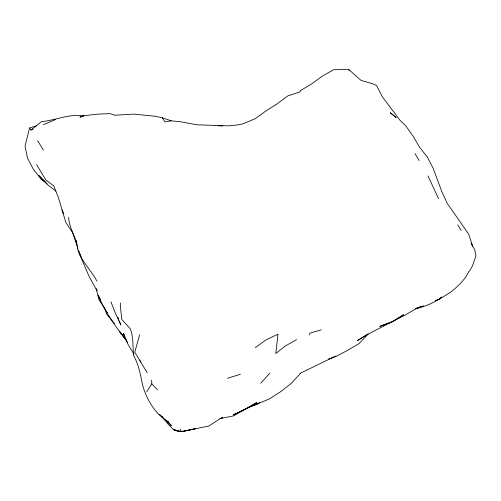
<?xml version="1.0" encoding="UTF-8"?>
<svg xmlns="http://www.w3.org/2000/svg" width="501" height="501" viewBox="0 0 501 501"><rect width="100%" height="100%" fill="white"/><g stroke="black" fill="none" stroke-linecap="round" stroke-linejoin="round"><path stroke-width="0.75" d="M120.503 302.999L120.278 305.829L121.824 319.444L130.36 328.888C133.823 337.687 132.37 346.842 133.817 355.892C138.758 364.86 140.499 374.823 142.491 384.737C146.593 399.673 155.373 414.427 168.95 422.449L167.209 420.928M36.811 125.789L29.578 127.987L25.05 146.098L27.53 158.247L33.373 169.294L41.145 179.195L47.15 183.867M139.66 334.668L134.794 352.165L147.206 372.75M468.93 271.26C465.147 279.696 458.127 286.008 451.163 291.832C439.947 298.922 428.618 306.393 415.273 308.603L421.898 306.23M469.55 271.129L472.368 266.05L475.95 255.98L474.835 250.043L471.159 243.154M309.092 334.881L310.106 333.084L321.298 329.808M146.718 391.801L151.797 383.835L151.659 380.115M260.695 383.252L269.951 373.063M300.425 373.483L291.094 383.547L280.61 391.707L269.513 398.834L244.964 409.185L233.209 414.916L245.233 409.33L256.587 402.622L233.604 415.88L219.87 418.629L222.745 417.452M368.041 334.142L359.023 343.611L346.391 351.013L336.002 356.449L328.305 359.173M29.578 127.987L31.012 130.06L41.37 121.699C55.761 120.227 69.257 113.633 84.005 115.85L79.928 117.128L84.036 115.65L98.522 114.09L110.182 113.633L114.591 115.236L133.754 114.115L154.665 116.188L162.243 117.729L171.267 120.829L180.21 121.718L197.281 124.824L228.663 125.845L237.505 124.949L242.866 123.872L255.166 118.75L265.881 110.978L277.04 103.945L287.793 95.929L300.625 91.683M255.341 347.625L266.106 339.853L278.017 334.167L275.794 353.537L285.132 346.103L296.605 339.615M259.737 402.447L257.188 404.226L250.788 406.386M258.416 402.992L251.471 405.929M367.897 334.017L357.401 340.605L368.711 333.816L391.475 322.011M299.967 90.9L311.296 84.149L321.999 76.359L333.459 69.827L348.508 69.276L361.033 80.398L372.587 83.736L376.646 85.621L382.313 96.781L399.986 120.259L406.086 126.214L413.275 136.46L419.569 147.238L427.384 157.12L433.121 168.23L441.988 192.015L447.268 203.4L468.723 234.211L472.681 246.386L471.666 244.375M300.137 373.301L335.895 356.004M31.012 130.06L33.053 129.001M435.306 300.807L440.091 298.696M435.651 300.65L439.941 298.753L441.5 297.08L439.941 298.753L439.571 298.446M222.776 417.615L219.908 418.836L208.76 426.044L181.356 431.643L178.469 431.612L173.503 429.626L167.566 423.577L164.109 418.798M43.343 124.693L55.555 119.551M423.652 305.785L415.398 309.111L403.956 315.674L392.17 321.661L403.587 314.753L392.465 321.842L379.796 326.364L391.444 321.936M227.498 378.305L240.43 374.228M181.587 431.724L195.19 428.756L181.356 431.643L173.503 429.626L181.587 431.724L180.254 429.2M171.267 120.829L164.935 121.893L162.243 117.729M218.035 125.72L222.425 126.033M43.192 180.322L41.145 179.195L43.593 180.56M55.912 191.106L47.733 184.856L38.909 175.582L41.132 177.755M159.625 414.327L162.337 416.945M165.593 420.082L171.561 425.844L165.762 419.894M140.875 362.179L139.647 360.131M42.241 178.838L45.572 182.088M151.797 383.835L157.477 389.791M126.44 340.292C115.243 326.558 104.997 311.609 98.152 295.195L100.576 299.949M127.636 342.377L119.338 331.111L125.018 338.457M114.535 323.533L106.87 314.421L104.264 307.426M106.199 310.789L107.508 312.73M104.909 308.829L98.922 299.679L96.161 288.501M162.412 416.463L164.691 420.045M96.906 281.105C90.944 270.02 81.319 261.284 77.605 249.01C76.947 237.756 68.975 228.775 68.668 217.384M134.017 354.257L128.3 344.951L123.409 333.334L124.887 336.572M36.623 164.691L45.823 179.915L53.757 185.915L58.435 197.657L65.788 222.344L72.632 232.796L77.974 248.421M37.656 140.718L43.393 150.15M415.003 153.619L419.13 160.552M457.801 224.874L461.17 230.585M348.508 69.276L349.278 70.616M438.55 198.703L427.992 175.932M62.963 212.148L62.03 210.044L63.383 213.363M117.779 317.208L118.618 319.325M119.182 320.734L120.86 324.961L115.537 313.601L110.928 301.815M79.152 253.03L88.996 276.226L97.037 290.774L96.587 289.327M78.707 250.55L80.899 256.932L80.273 254.765M76.077 240.33L76.916 243.217M392.771 114.666L390.21 112.75L396.172 117.585L392.771 114.666"/></g></svg>
